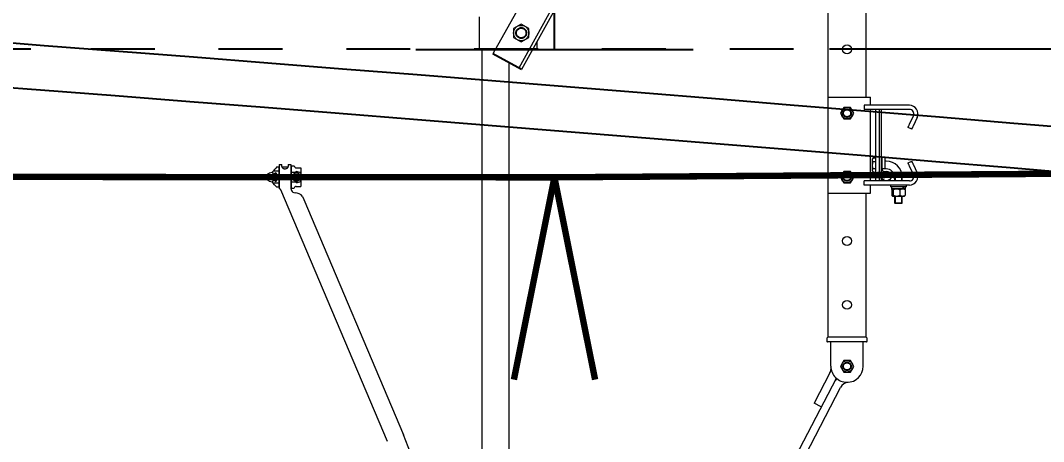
# Model space of a CAD drawing. Header units: millimetres. Extents: x -37020 to 35906, y -101 to 52234.
# Drawn here: x -52.856 to -51.255, y 325.681 to 326.34 of the extents above; entities that cross this region are included whole.
import ezdxf

# ---------------------------------------------------------------- set-up
doc = ezdxf.new("R2010")
doc.units = ezdxf.units.MM
doc.header["$PDMODE"] = 35
doc.header["$PDSIZE"] = 1
for name, pattern in [('CENTROX2', [101.6, 63.5, -12.7, 12.7, -12.7]), ('DASHED2', [0.375, 0.25, -0.125]), ('HIDDEN', [9.525, 6.35, -3.175])]:
    doc.linetypes.add(name, pattern=pattern)
for name, color, linetype in [('Catenaria', 2, 'Continuous'), ('Eje unifilar', 4, 'CENTROX2'), ('R10', 240, 'Continuous'), ('unifilar VIAS Ppales', 5, 'DASHED2')]:
    doc.layers.add(name, color=color, linetype=linetype)
doc.styles.add('Romans', font='romans.shx', dxfattribs={"width": 0.8})
doc.styles.get("Standard").update_dxf_attribs({"font": 'arial.ttf'})
doc.dimstyles.get("Standard").update_dxf_attribs({"dimtxt": 0.18, "dimasz": 0.18, "dimexe": 0.18, "dimexo": 0.0625, "dimgap": 0.09, "dimtad": 0, "dimtih": 1, "dimtoh": 1, "dimdec": 4, "dimzin": 0, "dimdsep": 46, "dimtxsty": 'Standard', "dimcen": 0.09, "dimadec": 0, "dimazin": 0, "dimtfac": 1, "dimtdec": 4, "dimtofl": 0, "dimtmove": 0, "dimatfit": 3, "dimfxl": 1, "dimtolj": 1, "dimtzin": 0, "dimarcsym": 0})

# ---------------------------------------------------------------- blocks, each defined once
blk = doc.blocks.new('ménsula móvil OUT G 3.2m')
at = {"color": 251, "linetype": 'Continuous', "lineweight": 15}
for p, q in [((1604.4, 96.3), (2697.7, -509.8)), ((2753.6, 97.6), (2753.6, 26.7)), ((2760, 97.6), (2760, 26.7)), ((2783.3, 97.8), (2770, 104)), ((2772.6, 109.7), (2786, 103.5)), ((2784.1, 97.4), (2783.3, 97.8)), ((2784.9, 97), (2784.1, 97.4)), ((2785.7, 96.7), (2784.9, 97)), ((2786.4, 96.3), (2785.7, 96.7)), ((2786, 103.5), (2786.8, 103.2)), ((2786.9, 96.1), (2786.4, 96.3)), ((2786.8, 103.2), (2787.6, 102.8)), ((2787.6, 102.8), (2788.3, 102.4)), ((2790.8, 101.3), (2788.1, 95.5)), ((2788.3, 102.4), (2789, 102.1)), ((2789, 102.1), (2789.6, 101.8)), ((2789.6, 101.8), (2790.1, 101.6)), ((2790.1, 101.6), (2790.5, 101.4)), ((2790.5, 101.4), (2790.7, 101.3)), ((2790.7, 101.3), (2790.8, 101.3)), ((2843.9, 95.5), (2841.2, 101.3)), ((2841.2, 101.3), (2841.3, 101.3)), ((2841.3, 101.3), (2841.5, 101.4)), ((2841.5, 101.4), (2841.9, 101.6)), ((2841.9, 101.6), (2842.4, 101.8)), ((2842.4, 101.8), (2843, 102.1)), ((2843, 102.1), (2843.7, 102.4)), ((2843.7, 102.4), (2844.4, 102.8)), ((2844.4, 102.8), (2845.2, 103.2)), ((2845.6, 96.3), (2845.1, 96.1)), ((2845.2, 103.2), (2846, 103.5)), ((2846.3, 96.7), (2845.6, 96.3)), ((2846, 103.5), (2859.4, 109.7)), ((2847.1, 97), (2846.3, 96.7)), ((2847.9, 97.4), (2847.1, 97)), ((2848.7, 97.8), (2847.9, 97.4)), ((2862, 104), (2848.7, 97.8)), ((2872, 97.6), (2872, 26.7)), ((2878.4, 97.6), (2878.4, 26.7)), ((1602.1, 92.1), (2695.4, -513.9)), ((2787.4, 95.8), (2786.9, 96.1)), ((2787.8, 95.7), (2787.4, 95.8)), ((2788, 95.6), (2787.8, 95.7)), ((2788.1, 95.5), (2788, 95.6)), ((2844, 95.6), (2843.9, 95.5)), ((2844.2, 95.7), (2844, 95.6)), ((2844.6, 95.8), (2844.2, 95.7)), ((2845.1, 96.1), (2844.6, 95.8)), ((2872, 86.5), (2866.4, 86.5)), ((2866.4, 86.5), (2866.4, 74.5)), ((2872, 85.5), (2866.4, 85.5)), ((2881.2, 93.2), (2878.4, 93.2)), ((2881.2, 93.2), (2881.2, 67.8)), ((2884.3, 91.5), (2881.2, 91.5)), ((2884.3, 89), (2881.2, 89)), ((2884.3, 87.7), (2881.2, 87.7)), ((2884.3, 91.5), (2884.3, 89)), ((2884.5, 90.3), (2884.3, 90)), ((2884.3, 87.8), (2884.3, 89)), ((2884.3, 87.7), (2884.3, 69.5)), ((2885.6, 90.9), (2894.4, 90.9)), ((2885.6, 82.7), (2894.4, 82.7)), ((2895.7, 90), (2895.5, 90.3)), ((2895.7, 86.8), (2895.7, 90)), ((2895.7, 77.5), (2895.7, 86.8)), ((2906.1, 86.5), (2895.7, 86.5)), ((2906.1, 85.5), (2895.7, 85.5)), ((2907.1, 85.5), (2906.1, 86.5)), ((2906.1, 74.5), (2906.1, 86.5)), ((2907.1, 85.5), (2907.1, 75.5)), ((2866.4, 75.5), (2872, 75.5)), ((2866.4, 74.5), (2872, 74.5)), ((2866.4, 72.4), (2866.4, 74.5)), ((2878.4, 67.8), (2881.2, 67.8)), ((2881.2, 69.5), (2884.3, 69.5)), ((2884.3, 71), (2884.5, 70.7)), ((2885.6, 72.3), (2894.4, 72.3)), ((2885.6, 70.1), (2894.4, 70.1)), ((2895.5, 70.7), (2895.7, 71)), ((2895.7, 71.2), (2895.7, 77.5)), ((2895.7, 75.5), (2906.1, 75.5)), ((2895.7, 74.5), (2906.1, 74.5)), ((2895.7, 71), (2895.7, 71.2)), ((2906.1, 74.5), (2907.1, 75.5)), ((1579.8, 51.8), (2673.1, -554.2)), ((2872, 54), (2760, 54)), ((2872, 51), (2760, 51)), ((2834.6, 59.9), (2834.6, 55.2)), ((2853.1, 59.9), (2834.6, 59.9)), ((2853.1, 55.2), (2834.6, 55.2)), ((2841.1, 61.2), (2841.1, 59.9)), ((2841.1, 55.2), (2841.1, 54)), ((2853.1, 61.2), (2853.1, 55.2)), ((2853.1, 59.9), (2853.1, 55.2)), ((2853.1, 54), (2853.1, 55.2)), ((2853.1, 55.2), (2855, 55.2)), ((2857, 61.2), (2857, 61.5)), ((2857, 57.2), (2857, 61.2)), ((2753.6, 36.5), (2741, 36.5)), ((2741, -30), (2741, 36.5)), ((2760, 44.8), (2872, 44.8)), ((2872, 36.5), (2760, 36.5)), ((2836.1, 40.8), (2836.1, 44.8)), ((2836.1, 40.8), (2837.6, 39.9)), ((2838.9, 39.9), (2837.6, 39.9)), ((2847.1, 39.9), (2838.9, 39.9)), ((2841.6, 40.8), (2841.6, 44.8)), ((2855.3, 39.9), (2847.1, 39.9)), ((2852.6, 40.8), (2852.6, 44.8)), ((2856.6, 39.9), (2855.3, 39.9)), ((2856.6, 39.9), (2858.1, 40.8)), ((2858.1, 40.8), (2858.1, 44.8)), ((2891, 36.5), (2878.4, 36.5)), ((2891, -30), (2891, 36.5)), ((2741, 30.1), (1723.7, 30.1)), ((2753.6, 26.7), (2760, 26.7)), ((2878.4, 26.7), (2872, 26.7)), ((3116, 30.1), (2891, 30.1)), ((3118, 31.5), (3116, 29.5)), ((3116, -30.2), (3116, 30.1)), ((3123, 31.5), (3118, 31.5)), ((3124, 30.5), (3124, -30.5)), ((3161.9, 25.4), (3124, 25.4)), ((2766, 10.4), (2757, 5.2)), ((2757, 5.2), (2757, -5.2)), ((2775, 5.2), (2766, 10.4)), ((2775, -5.2), (2775, 5.2)), ((2866, 10.4), (2857, 5.2)), ((2857, 5.2), (2857, -5.2)), ((2875, 5.2), (2866, 10.4)), ((2875, -5.2), (2875, 5.2)), ((3162.3, 10.4), (3153.3, 5.2)), ((3153.3, 5.2), (3153.3, -5.2)), ((3171.3, 5.2), (3162.3, 10.4)), ((3171.3, -5.2), (3171.3, 5.2)), ((2757, -5.2), (2766, -10.4)), ((2766, -10.4), (2775, -5.2)), ((2857, -5.2), (2866, -10.4)), ((2866, -10.4), (2875, -5.2)), ((3153.3, -5.2), (3162.3, -10.4)), ((3162.3, -10.4), (3171.3, -5.2)), ((4077.4, -469.7), (3195.4, -10.1)), ((1832.5, -30.2), (3116, -30.2)), ((3116, -29.5), (3118, -31.5)), ((3118, -31.5), (3123, -31.5)), ((3161.9, -25.4), (3124, -25.4)), ((3172.4, -26.8), (3220, -51.6)), ((3181.2, -17), (4060.3, -475.1)), ((3225.8, -40.3), (3220, -51.6)), ((2665.8, -485), (2653.1, -485)), ((2665.8, -492.1), (2665.8, -485)), ((2633.5, -498), (2626.5, -510)), ((2626.5, -510), (2633.5, -522)), ((2647.3, -498), (2633.5, -498)), ((2654.3, -510), (2647.3, -498)), ((2647.3, -522), (2654.3, -510)), ((2633.5, -522), (2647.3, -522)), ((3733.5, -528.9), (2687.1, -528.9)), ((2665.8, -576), (2665.8, -553.1)), ((2615, -576), (2665.8, -576)), ((3733.5, -571.1), (2665.8, -571.1)), ((2901.2, -850.5), (3269.5, -694.5)), ((3280.1, -719.3), (2886.2, -886.1)), ((2851.5, -862.2), (2851.5, -855.2)), ((2851.5, -855.2), (2880.5, -855.2)), ((2857.3, -862.2), (2857.7, -862.7)), ((2858.5, -862.7), (2857.7, -862.7)), ((2858.5, -869.7), (2858.5, -862.7)), ((2864.9, -855.2), (2864.9, -851.9)), ((2866.4, -850), (2867.4, -850)), ((2866.9, -851.9), (2866.9, -855.2)), ((2866.9, -851.9), (2866.9, -855.2)), ((2866.9, -851.9), (2866.9, -851.9)), ((2867.2, -851.9), (2867.2, -855.2)), ((2873.5, -869.7), (2873.5, -862.7)), ((2873.5, -862.7), (2874.3, -862.7)), ((2874.7, -862.2), (2874.3, -862.7)), ((2880.5, -862.2), (2880.5, -855.2)), ((2896.6, -852.4), (2901.2, -850.5)), ((2846.3, -874.7), (2846.3, -870.7)), ((2846.3, -870.7), (2884.1, -870.7)), ((2848.5, -869.7), (2848.5, -865.2)), ((2848.5, -865.2), (2848.5, -865.2)), ((2883.5, -869.7), (2848.5, -869.7)), ((2849, -870.7), (2849, -869.7)), ((2849.9, -884.6), (2849.9, -874.8)), ((2883, -870.7), (2883, -869.7)), ((2883.5, -869.7), (2883.5, -865.2)), ((2883.5, -865.2), (2883.5, -865.2)), ((2884.1, -870.7), (2887, -869.5)), ((2846.3, -888.7), (2846.3, -884.7)), ((2846.3, -888.7), (2884, -888.7)), ((2850, -892.7), (2850, -889.2)), ((2850, -889.2), (2865, -889.2)), ((2851, -889), (2851.2, -888.7)), ((2851, -889.2), (2851, -889)), ((2856.5, -889.2), (2856.5, -898.3)), ((2865, -889.2), (2859.2, -894.2)), ((2859.2, -894.2), (2862.1, -897.6)), ((2865, -889.2), (2865, -888.7)), ((2867, -889.2), (2867, -888.7)), ((2872.8, -894.2), (2867, -889.2)), ((2867, -889.2), (2882, -889.2)), ((2869.9, -897.7), (2872.8, -894.2)), ((2875.5, -889.2), (2875.5, -898.3)), ((2881, -888.7), (2881, -889.2)), ((2882, -889.2), (2882, -892.7)), ((2856.5, -898.3), (2858.2, -899.7)), ((2858.2, -899.7), (2862.1, -897.6)), ((2869.9, -897.7), (2873.5, -899.6)), ((2875.5, -898.3), (2873.9, -899.7))]:
    blk.add_line(p, q, dxfattribs=at)
at = {"color": 251}
blk.add_line((2697.7, -509.8), (2673.1, -554.2), dxfattribs=at)
at = {"color": 251, "linetype": 'Continuous', "lineweight": 15}
for points in [[(2867.4, -850), (2867.6, -849.7), (2867.7, -849.2), (2867.6, -848.8), (2867.4, -848.4), (2867.2, -848.1), (2866.9, -848.1), (2866.6, -848.1), (2866.4, -848.4), (2866.2, -848.8), (2866.1, -849.2), (2866.2, -849.7), (2866.4, -850)], [(2864.6, -850.7), (2864.7, -850.8), (2865, -850.9), (2865.3, -850.8), (2865.7, -850.6), (2866.1, -850.4), (2866.4, -850)], [(2864.9, -851.9), (2864.9, -851.9), (2865, -851.9), (2865.3, -851.9), (2865.7, -851.9), (2866.1, -851.9), (2866.5, -851.9), (2866.9, -851.9)], [(2867.2, -851.9), (2867.1, -851.9), (2866.9, -851.9)], [(2846.3, -874.7), (2846.3, -874.7), (2846.5, -874.7), (2847.2, -874.7), (2848.2, -874.7), (2849.6, -874.7)], [(2849.6, -884.7), (2848.2, -884.7), (2847.2, -884.7), (2846.5, -884.7), (2846.3, -884.7), (2846.3, -884.7)], [(2850, -892.7), (2851.9, -894.3), (2854.1, -896.2), (2856.5, -898.3)], [(2882, -892.7), (2880.1, -894.3), (2877.9, -896.2), (2875.5, -898.3)]]:
    blk.add_lwpolyline(points, dxfattribs=at)
blk.add_lwpolyline([(2862.3, -855.3), (2869.7, -855.3), (2873.5, -861.7), (2869.7, -868.2), (2862.3, -868.2), (2858.5, -861.7)], close=True, dxfattribs=at)
blk.add_lwpolyline([(2862, -897.2), (2860.4, -895.2, -0.376662), (2860.4, -894.7, -0.42904), (2871.6, -894.7, -0.376662), (2871.6, -895.2), (2870, -897.2, 0.476974), (2870.1, -897.8), (2873.5, -899.6, -0.278878), (2873.7, -899.9, -1.011739), (2858.3, -899.9, -0.278879), (2858.5, -899.6), (2861.9, -897.8, 0.476974)], format="xyb", close=True, dxfattribs=at)
for centre, radius in [((2864.5, 61.5), 7.5), ((2666, 0), 7), ((2766, 0), 9), ((2866, 0), 9), ((2966, 0), 7), ((3066, 0), 7), ((3162.3, 0), 9), ((2640.4, -510), 12), ((2866, -861.7), 6.47)]:
    blk.add_circle(centre, radius, dxfattribs=at)
at = {"color": 251, "linetype": 'HIDDEN'}
for centre, radius in [((2766, 0), 6), ((2866, 0), 6), ((3162.3, 0), 6), ((2640.4, -510), 8)]:
    blk.add_circle(centre, radius, dxfattribs=at)
at = {"color": 251, "linetype": 'Continuous', "lineweight": 15}
for centre, radius, start, end in [((2767, 97.6), 13.4, 65, 180), ((2767, 97.6), 7, 65, 180), ((2865, 97.6), 13.4, 0, 115), ((2865, 97.6), 7, 0, 115), ((2866.4, 61.2), 25.3, 90, 180), ((2866.4, 61.2), 13.3, 90, 180), ((2866.4, 61.2), 9.39, 100.1106, 179.128), ((2864.4, 72.4), 2, 280.1131, 0), ((2855, 57.2), 2, 270, 0), ((3123, 30.5), 1, 0, 90), ((3161.9, 0), 25.4, 0, 90), ((3202.3, 3.2), 15, 184.554, 242.4766), ((3161.9, 0), 25.4, 270, 0), ((3202.3, 3.2), 27.7, 223.2796, 242.4766), ((3123, -30.5), 1, 270, 0), ((3165.5, -40.1), 15, 88.4421, 94.5933), ((3165.5, -40.1), 15, 62.4766, 87.3855), ((3472.7, -1174.2), 521, 77.9537, 112.9537), ((2848.5, -862.2), 3, 270, 0), ((2868.9, -862.5), 11.6, 140.8336, 178.3498), ((2863.6, -851.8), 3.32, 358.8053, 32.8157), ((2870.2, -851.8), 3.32, 147.0882, 181.1058), ((2867, -850.4), 0.568, 332.2345, 43.0617), ((2863.1, -862.5), 11.6, 1.6502, 39.1664), ((2883.5, -862.2), 3, 180, 270), ((2884.6, -864), 6, 292.9537, 0.6061), ((2904.4, -863.8), 13.8, 124.6104, 180.6061)]:
    blk.add_arc(centre, radius, start, end, dxfattribs=at)
for points, knots in [([(2884.3, 86.8), (2884.4, 87.4), (2884.5, 88.6), (2885, 89.9), (2885.5, 90.7), (2885.6, 90.9)], [0, 0, 0, 0, 0.406293, 0.82727, 1, 1, 1, 1]), ([(2885.6, 82.7), (2885.3, 83.3), (2884.6, 84.6), (2884.3, 86.1), (2884.3, 86.8), (2884.3, 86.8)], [0, 0, 0, 0, 0.484341, 0.986326, 1, 1, 1, 1]), ([(2884.3, 77.5), (2884.3, 77.6), (2884.3, 78.4), (2884.5, 79.8), (2885.1, 81.4), (2885.5, 82.4), (2885.6, 82.7)], [0, 0, 0, 0, 0.066532, 0.435282, 0.81455, 1, 1, 1, 1]), ([(2885.6, 90.9), (2885.2, 90.8), (2884.7, 90.5), (2884.6, 90.3), (2884.6, 90.2)], [0, 0, 0, 0, 0.7373052, 1, 1, 1, 1]), ([(2895.7, 86.8), (2895.7, 87.4), (2895.6, 88.6), (2895, 89.9), (2894.6, 90.7), (2894.4, 90.9)], [0, 0, 0, 0, 0.406293, 0.82727, 1, 1, 1, 1]), ([(2894.4, 90.9), (2894.8, 90.8), (2895.3, 90.5), (2895.4, 90.3), (2895.5, 90.2)], [0, 0, 0, 0, 0.7373052, 1, 1, 1, 1]), ([(2894.4, 82.7), (2894.8, 83.3), (2895.4, 84.6), (2895.7, 86.1), (2895.7, 86.8), (2895.7, 86.8)], [0, 0, 0, 0, 0.484341, 0.986326, 1, 1, 1, 1]), ([(2895.7, 77.5), (2895.7, 77.6), (2895.7, 78.4), (2895.5, 79.8), (2895, 81.4), (2894.6, 82.4), (2894.4, 82.7)], [0, 0, 0, 0, 0.066532, 0.435282, 0.814551, 1, 1, 1, 1]), ([(2885.6, 72.3), (2885.4, 72.7), (2885, 73.7), (2884.4, 75.5), (2884.4, 76.8), (2884.3, 77.5)], [0, 0, 0, 0, 0.26546, 0.628076, 1, 1, 1, 1]), ([(2884.3, 71.2), (2884.4, 71.3), (2884.5, 71.6), (2885, 72), (2885.5, 72.2), (2885.6, 72.3)], [0, 0, 0, 0, 0.406292, 0.82727, 1, 1, 1, 1]), ([(2885.6, 70.1), (2885.2, 70.2), (2884.7, 70.5), (2884.6, 70.7), (2884.6, 70.8)], [0, 0, 0, 0, 0.737305, 1, 1, 1, 1]), ([(2894.4, 72.3), (2894.6, 72.7), (2895.1, 73.7), (2895.6, 75.5), (2895.7, 76.8), (2895.7, 77.5)], [0, 0, 0, 0, 0.26546, 0.628076, 1, 1, 1, 1]), ([(2895.7, 71.2), (2895.7, 71.3), (2895.6, 71.6), (2895, 72), (2894.6, 72.2), (2894.4, 72.3)], [0, 0, 0, 0, 0.406292, 0.82727, 1, 1, 1, 1]), ([(2894.4, 70.1), (2894.8, 70.2), (2895.4, 70.6), (2895.7, 71), (2895.7, 71.2), (2895.7, 71.2)], [0, 0, 0, 0, 0.484341, 0.986326, 1, 1, 1, 1]), ([(2838.9, 39.9), (2838.8, 39.9), (2838.3, 39.9), (2837.4, 40.1), (2836.5, 40.5), (2836.1, 40.8)], [0, 0, 0, 0, 0.070092, 0.530785, 1, 1, 1, 1]), ([(2841.6, 40.8), (2841.2, 40.5), (2840.3, 40), (2839.3, 39.9), (2838.9, 39.9)], [0, 0, 0, 0, 0.495458, 1, 1, 1, 1]), ([(2847.1, 39.9), (2845.6, 40), (2843.7, 40.2), (2842, 40.7), (2841.6, 40.8)], [0, 0, 0, 0, 0.805745, 1, 1, 1, 1]), ([(2852.6, 40.8), (2851.2, 40.4), (2849.4, 40), (2847.5, 39.9), (2847.1, 39.9)], [0, 0, 0, 0, 0.781278, 1, 1, 1, 1]), ([(2855.3, 39.9), (2855.3, 39.9), (2854.8, 39.9), (2853.8, 40.1), (2853, 40.5), (2852.6, 40.8)], [0, 0, 0, 0, 0.070092, 0.5307855, 1, 1, 1, 1]), ([(2858.1, 40.8), (2857.6, 40.5), (2856.7, 40), (2855.8, 39.9), (2855.3, 39.9)], [0, 0, 0, 0, 0.495458, 1, 1, 1, 1]), ([(2864.1, -849.2), (2864.1, -848.9), (2864.2, -848.5), (2864.4, -848), (2864.7, -847.5), (2865.1, -847.1), (2865.7, -846.9), (2866.4, -846.9), (2867, -847.2), (2867.5, -847.6), (2867.7, -848.1), (2867.9, -848.6), (2867.9, -849), (2868, -849.2)], [0, 0, 0, 0, 0.127318, 0.178665, 0.263576, 0.351632, 0.445519, 0.543547, 0.65344, 0.758645, 0.828404, 0.905762, 1, 1, 1, 1]), ([(2864.6, -850.7), (2864.5, -850.6), (2864.3, -850.3), (2864.2, -849.8), (2864.1, -849.4), (2864.1, -849.2)], [0, 0, 0, 0, 0.259865, 0.593526, 1, 1, 1, 1]), ([(2864.9, -851.9), (2864.9, -851.7), (2864.9, -851.5), (2864.8, -851.1), (2864.7, -850.9), (2864.6, -850.8), (2864.6, -850.7)], [0, 0, 0, 0, 0.38007, 0.531541, 0.769317, 1, 1, 1, 1]), ([(2867.5, -850.7), (2867.5, -850.8), (2867.4, -850.8), (2867.3, -851.1), (2867.2, -851.4), (2867.2, -851.7), (2867.2, -851.9)], [0, 0, 0, 0, 0.172258, 0.401018, 0.621225, 1, 1, 1, 1]), ([(2868, -849.2), (2867.9, -849.5), (2867.9, -849.9), (2867.7, -850.4), (2867.6, -850.6), (2867.5, -850.7)], [0, 0, 0, 0, 0.549863, 0.771621, 1, 1, 1, 1]), ([(2849.6, -884.7), (2849.9, -884.7), (2850.6, -884.6), (2851.6, -883.7), (2852.4, -882.5), (2852.9, -881.1), (2853, -879.6), (2852.8, -878), (2852.2, -876.5), (2851.3, -875.4), (2850.4, -874.8), (2849.8, -874.7), (2849.6, -874.7)], [0, 0, 0, 0, 0.106265, 0.212638, 0.317087, 0.422308, 0.500007, 0.606504, 0.713007, 0.819174, 0.924051, 1, 1, 1, 1]), ([(2886.2, -886.1), (2886.1, -886.2), (2885.6, -886.5), (2885, -887), (2884.4, -887.8), (2884.1, -888.4), (2884, -888.7)], [0.1291043, 0.1291043, 0.1291043, 0.1291043, 0.2448269, 0.4966943, 0.7502765, 0.9646714, 0.9646714, 0.9646714, 0.9646714])]:
    blk.add_open_spline(points, degree=3, knots=knots, dxfattribs=at)
blk = doc.blocks.new('enlace tol')
at = {"layer": 'Eje unifilar'}
blk.add_line((20986.3, -46117.8, -11480), (4184.3, -46117.8, -11480), dxfattribs=at)
at = {"layer": 'Eje unifilar', "color": 8}
blk.add_arc((35949.3, 253882.2, -11480), 300000, 264.289287, 270, dxfattribs=at)
blk = doc.blocks.new('*D248')
at = {"layer": 'Defpoints', "color": 0, "transparency": 16777216}
for p in [(-63.5531, 326.5044), (-17.5612, 322.408), (-17.6234, 321.8002)]:
    blk.add_point(p, dxfattribs=at)
at = {"layer": 'Catenaria', "color": 3, "linetype": 'Continuous', "transparency": 16777216, "insert": (-37.6719, 324.8447), "char_height": 0.5, "attachment_point": 5, "rotation": 354.1521, "style": 'Romans'}
blk.add_mtext('\\A1;46.17', dxfattribs=at)

msp = doc.modelspace()

# ---------------------------------------------------------------- linework, layer by layer
at = {"layer": 'Catenaria', "color": 1, "linetype": 'Continuous', "ltscale": 7}
for p, q in [((-52.0203, 326.2948), (-52.0203, 329.2948)), ((-52.2375, 326.2948), (-51.803, 326.2948)), ((-52.2375, 326.0948), (-51.803, 326.0948))]:
    msp.add_line(p, q, dxfattribs=at)
at = {"layer": 'Catenaria', "ltscale": 0.1}
msp.add_line((-52.123, 326.0948), (-51.9175, 326.0948), dxfattribs=at)
at = {"layer": 'Catenaria', "color": 90, "ltscale": 0.1, "const_width": 0.01}
msp.add_lwpolyline([(35.4671, 326.1598), (3.6915, 326.4902), (-52.028, 326.0948), (-107.422, 326.1418), (-158.8545, 326.0848), (-218.2988, 326.4057), (-282.0636, 326.3956), (-282.0636, 326.3956), (-342.3255, 328.5674)], dxfattribs=at)
at = {"layer": 'Catenaria', "color": 1, "linetype": 'Continuous', "ltscale": 7, "const_width": 0.01}
for points in [[(-52.0203, 326.0948), (-52.0838, 325.7781)], [(-52.0203, 326.0948), (-51.9567, 325.7781)]]:
    msp.add_lwpolyline(points, dxfattribs=at)
at = {"layer": 'unifilar VIAS Ppales', "ltscale": 10}
msp.add_line((-45.3397, 326.2952, -11.48), (-72.8215, 326.296, -11.48), dxfattribs=at)
at = {"layer": 'unifilar VIAS Ppales', "color": 251, "linetype": 'Continuous', "ltscale": 10, "elevation": -11.48}
for points in [[(-3.1824, 322.9035, -0.024862), (-32.944, 324.3879), (-46.167, 325.7102, 0.024923), (-76.1091, 327.2037)], [(-3.1825, 322.8337, -0.024862), (-32.951, 324.3184), (-46.174, 325.6407, 0.024923), (-76.1091, 327.1338)]]:
    msp.add_lwpolyline(points, format="xyb", dxfattribs=at)
at = {"layer": 'unifilar VIAS Ppales', "ltscale": 10, "elevation": -11.48}
msp.add_lwpolyline([(-3.1826, 321.9956, -0.024862), (-33.0343, 323.4845), (-46.2573, 324.8069, 0.024923), (-76.1091, 326.2958)], format="xyb", dxfattribs=at)

# ---------------------------------------------------------------- block references
at = {"xscale": 0.001, "yscale": 0.001, "zscale": 0.001, "rotation": 270}
msp.add_blockref('ménsula móvil OUT G 3.2m', (-51.5623, 328.9612), dxfattribs=at)
at = {"layer": 'R10', "linetype": 'Continuous', "xscale": 0.001, "yscale": 0.001, "zscale": 0.001, "rotation": 180}
msp.add_blockref('enlace tol', (-40.1597, 280.178), dxfattribs=at)

# ---------------------------------------------------------------- dimensions: what is measured, and where the dimension line sits
at = {"layer": 'Catenaria', "linetype": 'Continuous'}
dim = msp.add_linear_dim(base=(-17.5612, 322.408), p1=(-63.5531, 326.5044, -11.48), p2=(-17.6234, 321.8002), angle=354.1521, dimstyle='Standard', override={"dimscale": 0.1, "dimtxt": 5, "dimasz": 2.5, "dimexe": 1, "dimexo": 1, "dimgap": 1.25, "dimtad": 1, "dimtih": 0, "dimtoh": 0, "dimdec": 2, "dimzin": 1, "dimtxsty": 'Romans', "dimcen": 1, "dimse1": 1, "dimse2": 1, "dimsd1": 1, "dimsd2": 1, "dimclrd": 2, "dimclre": 1, "dimclrt": 3, "dimaunit": 1, "dimadec": 3, "dimtdec": 2, "dimtix": 1, "dimtofl": 1, "dimatfit": 0, "dimtzin": 8}, dxfattribs=at)
dim.commit()
dim.dimension.update_dxf_attribs({"geometry": '*D248', "text_midpoint": (-37.7101, 324.4716), "dimtype": 161})

doc.saveas('drawing.dxf')
